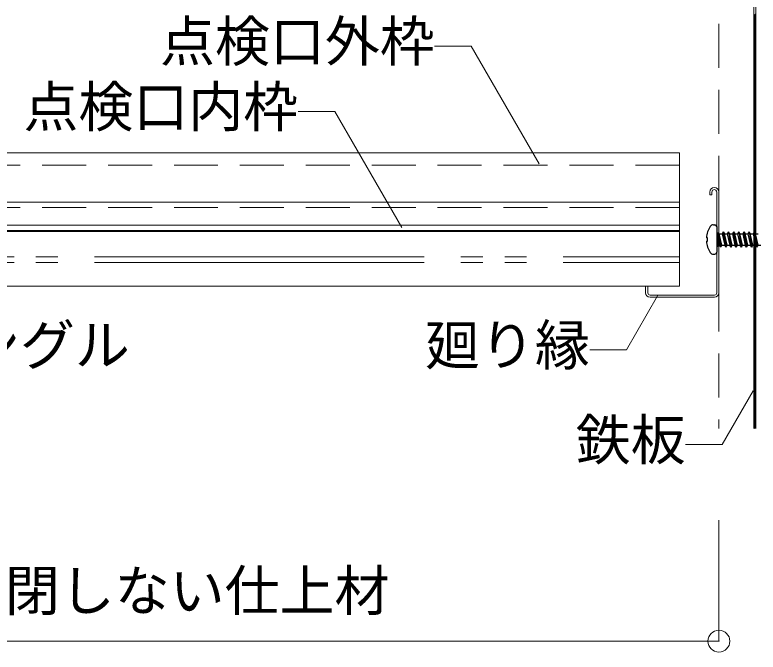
# Model space of a CAD drawing. Units: millimetres on the paper, with parts at other scales. Extents: x -195 to 195, y -140 to 138.
# Drawn here: x 164.35 to 184.65, y -70.45 to -53.05 of the extents above; entities that cross this region are included whole.
import ezdxf
from ezdxf.enums import TextEntityAlignment as Align

# ---------------------------------------------------------------- set-up
doc = ezdxf.new("R2010")
doc.units = ezdxf.units.MM
doc.header["$PDMODE"] = 32
doc.header["$PDSIZE"] = 0.6
doc.linetypes.add('DASHED1', pattern=[1.8, 1.2, -0.6])
doc.linetypes.add('DOUBLE_CHAIN2', pattern=[12.8, 9, -1, 0.6, -0.6, 0.6, -1])
for name, color, linetype, lineweight in [('4-4_点検口枠等', 4, 'Continuous', 9), ('4-5_寸法', 4, 'Continuous', 9), ('4-6_文字', 7, 'Continuous', 18), ('4-9_躯体他', 4, 'DASHED1', 9), ('4-B_補強金具・金具・その他', 3, 'Continuous', 18), ('4-C_ビス・アンカーボルト・強調図形', 2, 'Continuous', 25), ('4-D_パネル', 4, 'Continuous', 9)]:
    doc.layers.add(name, color=color, linetype=linetype, lineweight=lineweight)
doc.styles.add('ＭＳ ゴシック', font='')
doc.styles.get('ＭＳ ゴシック').set_extended_font_data('MS Gothic')

msp = doc.modelspace()

# ---------------------------------------------------------------- linework, layer by layer
at = {"layer": '4-4_点検口枠等'}
for p, q in [((182.496, -56.812), (135.409, -56.812)), ((182.496, -56.812), (182.496, -58.96)), ((182.496, -58.163), (135.073, -58.163)), ((182.496, -58.79), (135.009, -58.79)), ((182.496, -58.935), (155.726, -58.935))]:
    msp.add_line(p, q, dxfattribs=at)
at = {"layer": '4-4_点検口枠等', "linetype": 'DASHED1'}
for p, q in [((182.496, -57.15), (135.299, -57.15)), ((182.496, -58.308), (135.054, -58.308))]:
    msp.add_line(p, q, dxfattribs=at)
at = {"layer": '4-5_寸法'}
for p, q in [((183.576, -70.149), (183.576, -66.842)), ((153.576, -70.149), (183.576, -70.149))]:
    msp.add_line(p, q, dxfattribs=at)
at = {"layer": '4-5_寸法', "color": 7}
msp.add_point((183.576, -70.149), dxfattribs=at)
at = {"layer": '4-6_文字'}
for p, q in [((176.814, -53.9), (175.814, -53.9)), ((176.814, -53.9), (178.669, -57.113)), ((173.085, -55.687), (172.085, -55.687)), ((173.085, -55.687), (174.914, -58.854)), ((181.05, -62.193), (181.898, -60.724)), ((181.05, -62.193), (180.05, -62.193)), ((183.667, -64.782), (184.515, -63.314)), ((183.667, -64.782), (182.667, -64.782))]:
    msp.add_line(p, q, dxfattribs=at)
at = {"layer": '4-9_躯体他'}
for p, q in [((183.576, -40.697), (183.576, -64.342)), ((184.526, -40.697), (184.526, -64.342))]:
    msp.add_line(p, q, dxfattribs=at)
at = {"layer": '4-B_補強金具・金具・その他'}
for p, q in [((184.526, -64.342), (184.526, -40.697)), ((184.586, -64.342), (184.586, -40.697)), ((184.526, -53.079), (184.586, -53.019)), ((184.526, -53.115), (184.586, -53.055)), ((184.526, -53.15), (184.586, -53.09)), ((184.526, -53.185), (184.586, -53.125)), ((184.526, -53.221), (184.586, -53.161)), ((184.526, -53.256), (184.586, -53.196)), ((184.526, -53.291), (184.586, -53.231)), ((184.526, -53.327), (184.586, -53.267)), ((184.526, -53.362), (184.586, -53.302)), ((184.526, -53.398), (184.586, -53.338)), ((184.526, -53.433), (184.586, -53.373)), ((184.526, -53.468), (184.586, -53.408)), ((184.526, -53.504), (184.586, -53.444)), ((184.526, -53.539), (184.586, -53.479)), ((184.526, -53.574), (184.586, -53.514)), ((184.526, -53.61), (184.586, -53.55)), ((184.526, -53.645), (184.586, -53.585)), ((184.526, -53.68), (184.586, -53.62)), ((184.526, -53.716), (184.586, -53.656)), ((184.526, -53.751), (184.586, -53.691)), ((184.526, -53.786), (184.586, -53.726)), ((184.526, -53.822), (184.586, -53.762)), ((184.526, -53.857), (184.586, -53.797)), ((184.526, -53.893), (184.586, -53.833)), ((184.526, -53.928), (184.586, -53.868)), ((184.526, -53.963), (184.586, -53.903)), ((184.526, -53.999), (184.586, -53.939)), ((184.526, -54.034), (184.586, -53.974)), ((184.526, -54.069), (184.586, -54.009)), ((184.526, -54.105), (184.586, -54.045)), ((184.526, -54.14), (184.586, -54.08)), ((184.526, -54.175), (184.586, -54.115)), ((184.526, -54.211), (184.586, -54.151)), ((184.526, -54.246), (184.586, -54.186)), ((184.526, -54.281), (184.586, -54.221)), ((184.526, -54.317), (184.586, -54.257)), ((184.526, -54.352), (184.586, -54.292)), ((184.526, -54.388), (184.586, -54.328)), ((184.526, -54.423), (184.586, -54.363)), ((184.526, -54.458), (184.586, -54.398)), ((184.526, -54.494), (184.586, -54.434)), ((184.526, -54.529), (184.586, -54.469)), ((184.526, -54.564), (184.586, -54.504)), ((184.526, -54.6), (184.586, -54.54)), ((184.526, -54.635), (184.586, -54.575)), ((184.526, -54.67), (184.586, -54.61)), ((184.526, -54.706), (184.586, -54.646)), ((184.526, -54.741), (184.586, -54.681)), ((184.526, -54.776), (184.586, -54.716)), ((184.526, -54.812), (184.586, -54.752)), ((184.526, -54.847), (184.586, -54.787)), ((184.526, -54.882), (184.586, -54.822)), ((184.526, -54.918), (184.586, -54.858)), ((184.526, -54.953), (184.586, -54.893)), ((184.526, -54.989), (184.586, -54.929)), ((184.526, -55.024), (184.586, -54.964)), ((184.526, -55.059), (184.586, -54.999)), ((184.526, -55.095), (184.586, -55.035)), ((184.526, -55.13), (184.586, -55.07)), ((184.526, -55.165), (184.586, -55.105)), ((184.526, -55.201), (184.586, -55.141)), ((184.526, -55.236), (184.586, -55.176)), ((184.526, -55.271), (184.586, -55.211)), ((184.526, -55.307), (184.586, -55.247)), ((184.526, -55.342), (184.586, -55.282)), ((184.526, -55.377), (184.586, -55.317)), ((184.526, -55.413), (184.586, -55.353)), ((184.526, -55.448), (184.586, -55.388)), ((184.526, -55.484), (184.586, -55.424)), ((184.526, -55.519), (184.586, -55.459)), ((184.526, -55.554), (184.586, -55.494)), ((184.526, -55.59), (184.586, -55.53)), ((184.526, -55.625), (184.586, -55.565)), ((184.526, -55.66), (184.586, -55.6)), ((184.526, -55.696), (184.586, -55.636)), ((184.526, -55.731), (184.586, -55.671)), ((184.526, -55.766), (184.586, -55.706)), ((184.526, -55.802), (184.586, -55.742)), ((184.526, -55.837), (184.586, -55.777)), ((184.526, -55.872), (184.586, -55.812)), ((184.526, -55.908), (184.586, -55.848)), ((184.526, -55.943), (184.586, -55.883)), ((184.526, -55.979), (184.586, -55.919)), ((184.526, -56.014), (184.586, -55.954)), ((184.526, -56.049), (184.586, -55.989)), ((184.526, -56.085), (184.586, -56.025)), ((184.526, -56.12), (184.586, -56.06)), ((184.526, -56.155), (184.586, -56.095)), ((184.526, -56.191), (184.586, -56.131)), ((184.526, -56.226), (184.586, -56.166)), ((184.526, -56.261), (184.586, -56.201)), ((184.526, -56.297), (184.586, -56.237)), ((184.526, -56.332), (184.586, -56.272)), ((184.526, -56.367), (184.586, -56.307)), ((184.526, -56.403), (184.586, -56.343)), ((184.526, -56.438), (184.586, -56.378)), ((184.526, -56.473), (184.586, -56.413)), ((184.526, -56.509), (184.586, -56.449)), ((184.526, -56.544), (184.586, -56.484)), ((184.526, -56.58), (184.586, -56.52)), ((184.526, -56.615), (184.586, -56.555)), ((184.526, -56.65), (184.586, -56.59)), ((184.526, -56.686), (184.586, -56.626)), ((184.526, -56.721), (184.586, -56.661)), ((184.526, -56.756), (184.586, -56.696)), ((184.526, -56.792), (184.586, -56.732)), ((184.526, -56.827), (184.586, -56.767)), ((184.526, -56.862), (184.586, -56.802)), ((184.526, -56.898), (184.586, -56.838)), ((184.526, -56.933), (184.586, -56.873)), ((184.526, -56.968), (184.586, -56.908)), ((184.526, -57.004), (184.586, -56.944)), ((184.526, -57.039), (184.586, -56.979)), ((184.526, -57.075), (184.586, -57.015)), ((184.526, -57.11), (184.586, -57.05)), ((184.526, -57.145), (184.586, -57.085)), ((184.526, -57.181), (184.586, -57.121)), ((184.526, -57.216), (184.586, -57.156)), ((184.526, -57.251), (184.586, -57.191)), ((184.526, -57.287), (184.586, -57.227)), ((184.526, -57.322), (184.586, -57.262)), ((184.526, -57.357), (184.586, -57.297)), ((184.526, -57.393), (184.586, -57.333)), ((184.526, -57.428), (184.586, -57.368)), ((184.526, -57.463), (184.586, -57.403)), ((184.526, -57.499), (184.586, -57.439)), ((184.526, -57.534), (184.586, -57.474)), ((184.526, -57.569), (184.586, -57.509)), ((184.526, -57.605), (184.586, -57.545)), ((184.526, -57.64), (184.586, -57.58)), ((184.526, -57.676), (184.586, -57.616)), ((184.526, -57.711), (184.586, -57.651)), ((184.526, -57.746), (184.586, -57.686)), ((184.526, -57.782), (184.586, -57.722)), ((184.526, -57.817), (184.586, -57.757)), ((184.526, -57.852), (184.586, -57.792)), ((184.526, -57.888), (184.586, -57.828)), ((183.326, -57.886), (183.326, -57.96)), ((183.386, -57.96), (183.326, -57.96)), ((183.386, -57.886), (183.386, -57.96)), ((183.516, -57.886), (183.516, -60.64)), ((183.576, -57.886), (183.576, -60.64)), ((184.526, -57.923), (184.586, -57.863)), ((184.526, -57.958), (184.586, -57.898)), ((184.526, -57.994), (184.586, -57.934)), ((184.526, -58.029), (184.586, -57.969)), ((184.526, -58.064), (184.586, -58.004)), ((184.526, -58.1), (184.586, -58.04)), ((184.526, -58.135), (184.586, -58.075)), ((184.526, -58.171), (184.586, -58.111)), ((184.526, -58.206), (184.586, -58.146)), ((184.526, -58.241), (184.586, -58.181)), ((184.526, -58.277), (184.586, -58.217)), ((184.526, -58.312), (184.586, -58.252)), ((184.526, -58.347), (184.586, -58.287)), ((184.526, -58.383), (184.586, -58.323)), ((184.526, -58.418), (184.586, -58.358)), ((184.526, -58.453), (184.586, -58.393)), ((184.526, -58.489), (184.586, -58.429)), ((184.526, -58.524), (184.586, -58.464)), ((184.526, -58.559), (184.586, -58.499)), ((184.526, -58.595), (184.586, -58.535)), ((184.526, -58.63), (184.586, -58.57)), ((184.526, -58.666), (184.586, -58.606)), ((184.526, -58.701), (184.586, -58.641)), ((184.526, -58.736), (184.586, -58.676)), ((184.526, -58.772), (184.586, -58.712)), ((184.526, -58.807), (184.586, -58.747)), ((184.526, -58.842), (184.586, -58.782)), ((184.526, -58.878), (184.586, -58.818)), ((184.526, -58.913), (184.586, -58.853)), ((184.526, -58.948), (184.586, -58.888)), ((184.526, -58.984), (184.586, -58.924)), ((184.526, -59.019), (184.586, -58.959)), ((184.526, -59.054), (184.586, -58.994)), ((184.526, -59.09), (184.586, -59.03)), ((184.526, -59.125), (184.586, -59.065)), ((184.526, -59.16), (184.586, -59.1)), ((184.526, -59.196), (184.586, -59.136)), ((184.526, -59.231), (184.586, -59.171)), ((184.526, -59.267), (184.586, -59.207)), ((184.526, -59.302), (184.586, -59.242)), ((184.526, -59.337), (184.586, -59.277)), ((184.526, -59.373), (184.586, -59.313)), ((184.526, -59.408), (184.586, -59.348)), ((184.526, -59.443), (184.586, -59.383)), ((184.526, -59.479), (184.586, -59.419)), ((184.526, -59.514), (184.586, -59.454)), ((184.526, -59.549), (184.586, -59.489)), ((184.526, -59.585), (184.586, -59.525)), ((184.526, -59.62), (184.586, -59.56)), ((184.526, -59.655), (184.586, -59.595)), ((184.526, -59.691), (184.586, -59.631)), ((184.526, -59.726), (184.586, -59.666)), ((184.526, -59.762), (184.586, -59.702)), ((184.526, -59.797), (184.586, -59.737)), ((184.526, -59.832), (184.586, -59.772)), ((184.526, -59.868), (184.586, -59.808)), ((184.526, -59.903), (184.586, -59.843)), ((184.526, -59.938), (184.586, -59.878)), ((184.526, -59.974), (184.586, -59.914)), ((184.526, -60.009), (184.586, -59.949)), ((184.526, -60.044), (184.586, -59.984)), ((184.526, -60.08), (184.586, -60.02)), ((184.526, -60.115), (184.586, -60.055)), ((184.526, -60.15), (184.586, -60.09)), ((184.526, -60.186), (184.586, -60.126)), ((184.526, -60.221), (184.586, -60.161)), ((184.526, -60.256), (184.586, -60.196)), ((184.526, -60.292), (184.586, -60.232)), ((184.526, -60.327), (184.586, -60.267)), ((181.576, -60.46), (181.636, -60.46)), ((181.576, -60.64), (181.576, -60.46)), ((181.636, -60.64), (181.636, -60.46)), ((184.526, -60.363), (184.586, -60.303)), ((184.526, -60.398), (184.586, -60.338)), ((184.526, -60.433), (184.586, -60.373)), ((184.526, -60.469), (184.586, -60.409)), ((184.526, -60.504), (184.586, -60.444)), ((184.526, -60.539), (184.586, -60.479)), ((184.526, -60.575), (184.586, -60.515)), ((184.526, -60.61), (184.586, -60.55)), ((184.526, -60.645), (184.586, -60.585)), ((184.526, -60.681), (184.586, -60.621)), ((184.526, -60.716), (184.586, -60.656)), ((184.526, -60.751), (184.586, -60.691)), ((183.456, -60.7), (181.696, -60.7)), ((183.456, -60.76), (181.696, -60.76)), ((184.526, -60.787), (184.586, -60.727)), ((184.526, -60.822), (184.586, -60.762)), ((184.526, -60.858), (184.586, -60.798)), ((184.526, -60.893), (184.586, -60.833)), ((184.526, -60.928), (184.586, -60.868)), ((184.526, -60.964), (184.586, -60.904)), ((184.526, -60.999), (184.586, -60.939)), ((184.526, -61.034), (184.586, -60.974)), ((184.526, -61.07), (184.586, -61.01)), ((184.526, -61.105), (184.586, -61.045)), ((184.526, -61.14), (184.586, -61.08)), ((184.526, -61.176), (184.586, -61.116)), ((184.526, -61.211), (184.586, -61.151)), ((184.526, -61.246), (184.586, -61.186)), ((184.526, -61.282), (184.586, -61.222)), ((184.526, -61.317), (184.586, -61.257)), ((184.526, -61.353), (184.586, -61.293)), ((184.526, -61.388), (184.586, -61.328)), ((184.526, -61.423), (184.586, -61.363)), ((184.526, -61.459), (184.586, -61.399)), ((184.526, -61.494), (184.586, -61.434)), ((184.526, -61.529), (184.586, -61.469)), ((184.526, -61.565), (184.586, -61.505)), ((184.526, -61.6), (184.586, -61.54)), ((184.526, -61.635), (184.586, -61.575)), ((184.526, -61.671), (184.586, -61.611)), ((184.526, -61.706), (184.586, -61.646)), ((184.526, -61.741), (184.586, -61.681)), ((184.526, -61.777), (184.586, -61.717)), ((184.526, -61.812), (184.586, -61.752)), ((184.526, -61.847), (184.586, -61.787)), ((184.526, -61.883), (184.586, -61.823)), ((184.526, -61.918), (184.586, -61.858)), ((184.526, -61.954), (184.586, -61.894)), ((184.526, -61.989), (184.586, -61.929)), ((184.526, -62.024), (184.586, -61.964)), ((184.526, -62.06), (184.586, -62)), ((184.526, -62.095), (184.586, -62.035)), ((184.526, -62.13), (184.586, -62.07)), ((184.526, -62.166), (184.586, -62.106)), ((184.526, -62.201), (184.586, -62.141)), ((184.526, -62.236), (184.586, -62.176)), ((184.526, -62.272), (184.586, -62.212)), ((184.526, -62.307), (184.586, -62.247)), ((184.526, -62.342), (184.586, -62.282)), ((184.526, -62.378), (184.586, -62.318)), ((184.526, -62.413), (184.586, -62.353)), ((184.526, -62.449), (184.586, -62.389)), ((184.526, -62.484), (184.586, -62.424)), ((184.526, -62.519), (184.586, -62.459)), ((184.526, -62.555), (184.586, -62.495)), ((184.526, -62.59), (184.586, -62.53)), ((184.526, -62.625), (184.586, -62.565)), ((184.526, -62.661), (184.586, -62.601)), ((184.526, -62.696), (184.586, -62.636)), ((184.526, -62.731), (184.586, -62.671)), ((184.526, -62.767), (184.586, -62.707)), ((184.526, -62.802), (184.586, -62.742)), ((184.526, -62.837), (184.586, -62.777)), ((184.526, -62.873), (184.586, -62.813)), ((184.526, -62.908), (184.586, -62.848)), ((184.526, -62.944), (184.586, -62.884)), ((184.526, -62.979), (184.586, -62.919)), ((184.526, -63.014), (184.586, -62.954)), ((184.526, -63.05), (184.586, -62.99)), ((184.526, -63.085), (184.586, -63.025)), ((184.526, -63.12), (184.586, -63.06)), ((184.526, -63.156), (184.586, -63.096)), ((184.526, -63.191), (184.586, -63.131)), ((184.526, -63.226), (184.586, -63.166)), ((184.526, -63.262), (184.586, -63.202)), ((184.526, -63.297), (184.586, -63.237)), ((184.526, -63.332), (184.586, -63.272)), ((184.526, -63.368), (184.586, -63.308)), ((184.526, -63.403), (184.586, -63.343)), ((184.526, -63.438), (184.586, -63.378)), ((184.526, -63.474), (184.586, -63.414)), ((184.526, -63.509), (184.586, -63.449)), ((184.526, -63.545), (184.586, -63.485)), ((184.526, -63.58), (184.586, -63.52)), ((184.526, -63.615), (184.586, -63.555)), ((184.526, -63.651), (184.586, -63.591)), ((184.526, -63.686), (184.586, -63.626)), ((184.526, -63.721), (184.586, -63.661)), ((184.526, -63.757), (184.586, -63.697)), ((184.526, -63.792), (184.586, -63.732)), ((184.526, -63.827), (184.586, -63.767)), ((184.526, -63.863), (184.586, -63.803)), ((184.526, -63.898), (184.586, -63.838)), ((184.526, -63.933), (184.586, -63.873)), ((184.526, -63.969), (184.586, -63.909)), ((184.526, -64.004), (184.586, -63.944)), ((184.526, -64.04), (184.586, -63.98)), ((184.526, -64.075), (184.586, -64.015)), ((184.526, -64.11), (184.586, -64.05)), ((184.526, -64.146), (184.586, -64.086)), ((184.526, -64.181), (184.586, -64.121)), ((184.526, -64.216), (184.586, -64.156)), ((184.526, -64.252), (184.586, -64.192)), ((184.526, -64.287), (184.586, -64.227)), ((184.526, -64.322), (184.586, -64.262)), ((184.541, -64.342), (184.586, -64.298)), ((184.577, -64.342), (184.586, -64.333))]:
    msp.add_line(p, q, dxfattribs=at)
for centre, radius, start, end in [((183.451, -57.886), 0.125, 0, 180), ((183.451, -57.886), 0.065, 0, 180), ((181.696, -60.64), 0.12, 180, 270), ((181.696, -60.64), 0.06, 180, 270), ((183.456, -60.64), 0.12, 270, 0), ((183.456, -60.64), 0.06, 270, 0)]:
    msp.add_arc(centre, radius, start, end, dxfattribs=at)
at = {"layer": '4-C_ビス・アンカーボルト・強調図形'}
for p, q in [((183.425, -58.782), (183.466, -58.782)), ((183.516, -58.832), (183.516, -59.532)), ((183.636, -59.371), (183.546, -58.998)), ((183.615, -59.371), (183.546, -58.998)), ((183.546, -58.998), (183.603, -59.351)), ((183.546, -58.998), (183.587, -59.031)), ((183.546, -58.998), (183.546, -59.366)), ((183.587, -59.031), (183.663, -59.031)), ((183.656, -59.337), (183.587, -59.031)), ((183.696, -58.975), (183.663, -59.031)), ((183.663, -59.031), (183.734, -59.334)), ((183.696, -58.975), (183.766, -59.39)), ((183.696, -58.975), (183.728, -59.031)), ((183.728, -59.031), (183.805, -59.031)), ((183.799, -59.334), (183.728, -59.031)), ((183.837, -58.975), (183.805, -59.031)), ((183.805, -59.031), (183.875, -59.334)), ((183.837, -58.975), (183.907, -59.39)), ((183.837, -58.975), (183.869, -59.031)), ((183.869, -59.031), (183.946, -59.031)), ((183.94, -59.334), (183.869, -59.031)), ((183.978, -58.975), (183.946, -59.031)), ((183.946, -59.031), (184.016, -59.334)), ((183.978, -58.975), (184.049, -59.39)), ((183.978, -58.975), (184.01, -59.031)), ((184.01, -59.031), (184.087, -59.031)), ((184.081, -59.334), (184.01, -59.031)), ((184.119, -58.975), (184.087, -59.031)), ((184.087, -59.031), (184.157, -59.334)), ((184.119, -58.975), (184.19, -59.39)), ((184.119, -58.975), (184.151, -59.031)), ((184.151, -59.031), (184.228, -59.031)), ((184.222, -59.334), (184.151, -59.031)), ((184.26, -58.975), (184.228, -59.031)), ((184.228, -59.031), (184.298, -59.334)), ((184.26, -58.975), (184.331, -59.39)), ((184.26, -58.975), (184.293, -59.031)), ((184.293, -59.031), (184.369, -59.031)), ((184.363, -59.334), (184.293, -59.031)), ((184.401, -58.975), (184.369, -59.031)), ((184.369, -59.031), (184.44, -59.334)), ((184.401, -58.975), (184.472, -59.39)), ((184.401, -58.975), (184.434, -59.031)), ((184.434, -59.031), (184.51, -59.031)), ((184.504, -59.334), (184.434, -59.031)), ((184.542, -58.975), (184.51, -59.031)), ((184.51, -59.031), (184.581, -59.334)), ((184.542, -58.975), (184.613, -59.39)), ((184.542, -58.975), (184.575, -59.031)), ((184.575, -59.031), (184.651, -59.031)), ((184.645, -59.334), (184.575, -59.031)), ((183.268, -59.137), (183.236, -59.135)), ((183.236, -59.229), (183.268, -59.227)), ((183.268, -59.227), (183.268, -59.137)), ((183.546, -59.366), (183.603, -59.351)), ((183.615, -59.371), (183.603, -59.351)), ((183.615, -59.371), (183.636, -59.371)), ((183.636, -59.371), (183.656, -59.337)), ((183.766, -59.39), (183.734, -59.334)), ((183.766, -59.39), (183.799, -59.334)), ((183.799, -59.334), (183.875, -59.334)), ((183.907, -59.39), (183.875, -59.334)), ((183.907, -59.39), (183.94, -59.334)), ((183.94, -59.334), (184.016, -59.334)), ((184.049, -59.39), (184.016, -59.334)), ((184.049, -59.39), (184.081, -59.334)), ((184.081, -59.334), (184.157, -59.334)), ((184.19, -59.39), (184.157, -59.334)), ((184.19, -59.39), (184.222, -59.334)), ((184.222, -59.334), (184.298, -59.334)), ((184.331, -59.39), (184.298, -59.334)), ((184.331, -59.39), (184.363, -59.334)), ((184.363, -59.334), (184.44, -59.334)), ((184.472, -59.39), (184.44, -59.334)), ((184.472, -59.39), (184.504, -59.334)), ((184.504, -59.334), (184.581, -59.334)), ((184.613, -59.39), (184.581, -59.334)), ((184.613, -59.39), (184.645, -59.334)), ((184.645, -59.334), (184.722, -59.334)), ((183.425, -59.582), (183.466, -59.582))]:
    msp.add_line(p, q, dxfattribs=at)
msp.add_lwpolyline([(183.656, -59.337), (183.668, -59.334), (183.734, -59.334)], dxfattribs=at)
for centre, radius, start, end in [((183.884, -59.182), 0.65, 146.9443, 175.832), ((183.423, -58.882), 0.1, 90, 146.9443), ((183.466, -58.832), 0.05, 0, 90), ((183.566, -58.952), 0.05, 180, 246.4218), ((183.884, -59.182), 0.65, 184.168, 213.0557), ((183.566, -59.412), 0.05, 113.5782, 180), ((183.423, -59.482), 0.1, 213.0557, 270), ((183.466, -59.532), 0.05, 270, 0)]:
    msp.add_arc(centre, radius, start, end, dxfattribs=at)
at = {"layer": '4-D_パネル'}
for p, q in [((153.726, -58.96), (182.496, -58.96)), ((182.496, -60.46), (182.496, -58.96)), ((153.726, -60.46), (182.496, -60.46))]:
    msp.add_line(p, q, dxfattribs=at)
at = {"layer": '4-D_パネル', "linetype": 'DOUBLE_CHAIN2'}
for p, q in [((153.726, -59.66), (182.496, -59.66)), ((153.726, -59.81), (182.496, -59.81))]:
    msp.add_line(p, q, dxfattribs=at)

# ---------------------------------------------------------------- texts
at = {"layer": '4-5_寸法', "style": 'ＭＳ ゴシック'}
msp.add_text('開閉しない仕上材', height=1.1, dxfattribs=at).set_placement((162.576, -69.649), align=Align.BOTTOM_LEFT)
at = {"layer": '4-6_文字', "style": 'ＭＳ ゴシック'}
for s, p in [('点検口外枠', (168.314, -54.65)), ('点検口内枠', (164.585, -56.437)), ('点検口落下防止アングル', (150.985, -62.943)), ('廻り縁', (175.55, -62.943)), ('鉄板', (179.667, -65.532))]:
    msp.add_text(s, height=1.1, dxfattribs=at).set_placement(p, align=Align.BOTTOM_LEFT)

doc.saveas('drawing.dxf')
